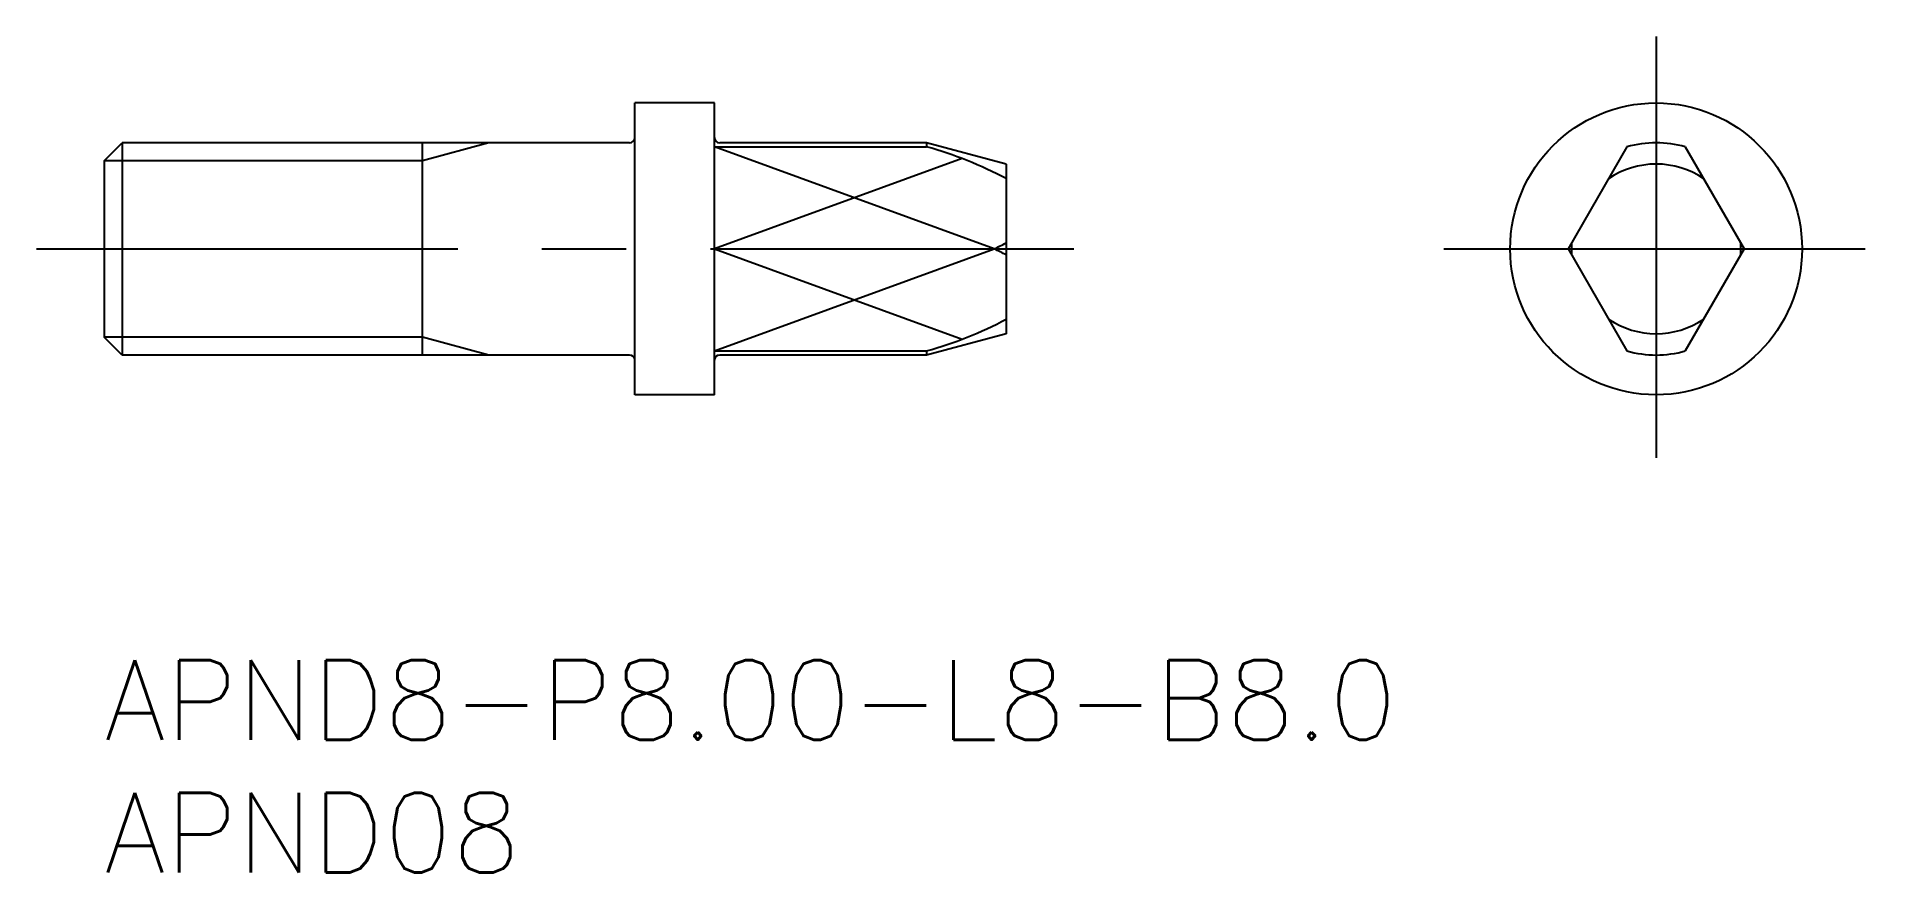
# Model space of a CAD drawing. Extents: x -2.5 to 66.5, y -8 to 23.5.
import ezdxf

# ---------------------------------------------------------------- set-up
doc = ezdxf.new("R2010")
doc.units = 0
doc.header["$LTSCALE"] = 0.5
doc.linetypes.add('CENTER', pattern=[50.8, 31.75, -6.35, 6.35, -6.35])
for name, color, linetype in [('MSM_CENTER', 1, 'CENTER'), ('MSM_CONTINUOUS', 7, 'CONTINUOUS'), ('MSM_NARROW', 5, 'CONTINUOUS'), ('MSM_PART_NUMBER', 7, 'CONTINUOUS')]:
    doc.layers.add(name, color=color, linetype=linetype)
doc.styles.get("Standard").update_dxf_attribs({"font": 'txt.shx', "height": 2, "bigfont": 'bigfont.shx'})

# ---------------------------------------------------------------- blocks, each defined once
blk = doc.blocks.new('*U3')
at = {"layer": 'MSM_PART_NUMBER'}
blk.add_text('APND8-P8.00-L8-B8.0', height=3, dxfattribs=at).set_placement((0, -3))
blk = doc.blocks.new('*U4')
at = {"layer": 'MSM_PART_NUMBER'}
blk.add_text('APND08', height=3, dxfattribs=at).set_placement((0, -8))

msp = doc.modelspace()

# ---------------------------------------------------------------- linework, layer by layer
at = {"layer": 'MSM_CENTER'}
for p, q in [((58.5, 23.5), (58.5, 7.5)), ((-2.55, 15.5), (36.55, 15.5)), ((50.5, 15.5), (66.5, 15.5))]:
    msp.add_line(p, q, dxfattribs=at)
at = {"layer": 'MSM_CONTINUOUS'}
for p, q in [((20, 10), (20, 21)), ((23, 21), (20, 21)), ((23, 10), (23, 21)), ((0, 18.824), (0.676, 19.5)), ((19.8, 19.5), (0.676, 19.5)), ((0.676, 19.5), (0.676, 11.5)), ((12, 11.5), (12, 19.5)), ((23, 19.346), (31, 19.346)), ((31, 19.5), (23.2, 19.5)), ((34, 18.696), (31, 19.5)), ((57.4, 19.346), (55.18, 15.5)), ((59.6, 19.346), (61.82, 15.5)), ((0, 18.824), (0, 12.176)), ((34, 18.696), (34, 12.304)), ((23, 15.5), (33.551, 15.5)), ((55.18, 15.5), (57.4, 11.654)), ((61.82, 15.5), (59.6, 11.654)), ((0.676, 11.5), (0, 12.176)), ((34, 12.304), (31, 11.5)), ((19.8, 11.5), (0.676, 11.5)), ((23, 11.654), (31, 11.654)), ((31, 11.5), (23.2, 11.5)), ((23, 10), (20, 10))]:
    msp.add_line(p, q, dxfattribs=at)
msp.add_circle((58.5, 15.5), 5.5, dxfattribs=at)
for centre, radius, start, end in [((19.8, 19.7), 0.2, 270, 0), ((23.2, 19.7), 0.2, 180, 270), ((26.991, 4.97), 14.925, 61.98995, 74.41797), ((58.5, 15.5), 4, 74.03799, 105.96201), ((58.5, 15.5), 3.196, 55.88388, 124.11612), ((26.991, 28.906), 14.925, 296.07277, 298.01005), ((26.991, 2.094), 14.925, 61.98995, 63.92723), ((58.5, 15.5), 3.196, 175.88388, 184.11612), ((58.5, 15.5), 3.196, 355.88388, 4.11612), ((26.991, 26.03), 14.925, 285.58203, 298.01005), ((58.5, 15.5), 3.196, 235.88388, 304.11612), ((19.8, 11.3), 0.2, 0, 90), ((23.2, 11.3), 0.2, 90, 180), ((58.5, 15.5), 4, 254.03799, 285.96201)]:
    msp.add_arc(centre, radius, start, end, dxfattribs=at)
at = {"layer": 'MSM_NARROW'}
for p, q in [((14.5, 19.5), (12, 18.824)), ((33.551, 15.5), (23, 19.346)), ((31, 19.46), (31, 19.344)), ((12, 18.824), (0, 18.824)), ((32.338, 18.904), (23, 15.5)), ((23, 15.5), (32.338, 12.096)), ((23, 11.654), (33.551, 15.5)), ((12, 12.176), (0, 12.176)), ((14.5, 11.5), (12, 12.176)), ((31, 11.656), (31, 11.54))]:
    msp.add_line(p, q, dxfattribs=at)

# ---------------------------------------------------------------- block references
at = {"layer": 'MSM_CONTINUOUS'}
for name in ['*U3', '*U4']:
    msp.add_blockref(name, (0, 0), dxfattribs=at)

doc.saveas('drawing.dxf')
